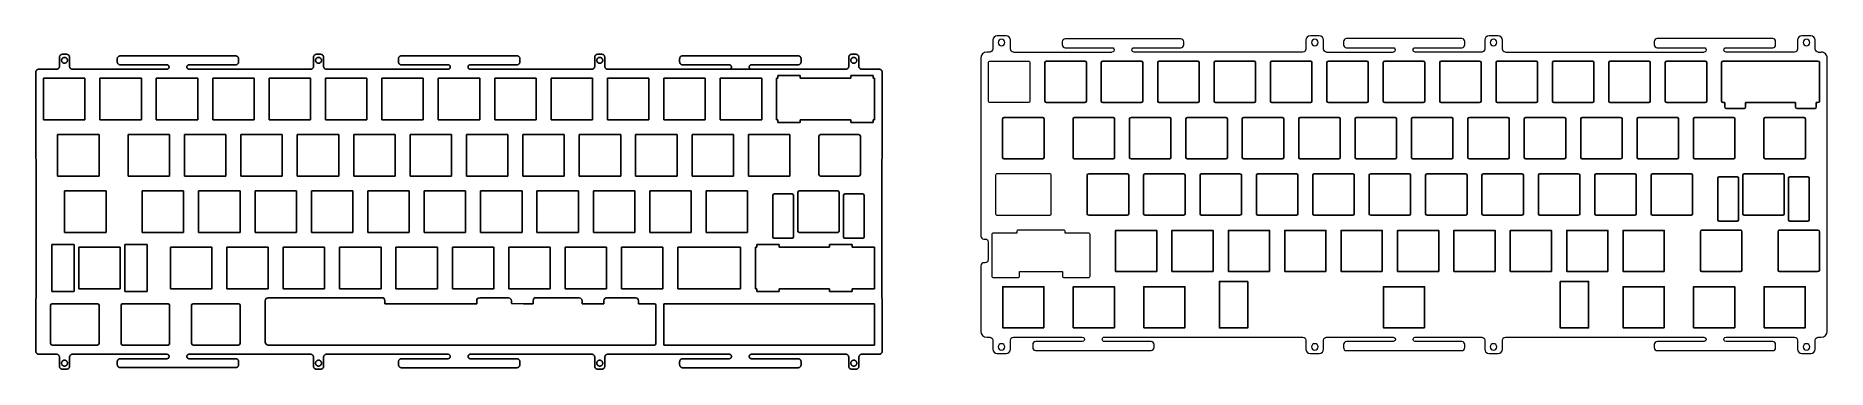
# Model space of a CAD drawing. Header units: millimetres. Extents: x 14118 to 14723, y -796 to -683.
import ezdxf

# ---------------------------------------------------------------- set-up
doc = ezdxf.new("R2010")
doc.units = ezdxf.units.MM
doc.linetypes.add('PHANTOM2', pattern=[31.75, 15.875, -3.175, 3.175, -3.175, 3.175, -3.175])
doc.layers.add('Reference', color=7, linetype='PHANTOM2', lineweight=25)

msp = doc.modelspace()

# ---------------------------------------------------------------- linework, layer by layer
at = {"lineweight": 0}
for p, q in [((14445.31, -683.35), (14442.31, -683.35)), ((14551.11, -683.35), (14548.11, -683.35)), ((14611.51, -683.35), (14608.51, -683.35)), ((14717.19, -683.35), (14714.19, -683.35)), ((14439.81, -688.87), (14438.8, -688.87)), ((14440.81, -684.85), (14440.81, -687.87)), ((14446.81, -687.87), (14446.81, -684.85)), ((14447.81, -688.87), (14481.07, -688.87)), ((14464.32, -685.37), (14464.32, -686.37)), ((14504.32, -684.37), (14465.32, -684.37)), ((14465.32, -687.37), (14481.07, -687.37)), ((14488.57, -687.37), (14504.32, -687.37)), ((14545.61, -688.87), (14488.57, -688.87)), ((14505.32, -686.37), (14505.32, -685.37)), ((14546.61, -684.85), (14546.61, -687.87)), ((14552.61, -687.87), (14552.61, -684.85)), ((14553.61, -688.87), (14576.07, -688.87)), ((14559.31, -685.32), (14559.31, -686.37)), ((14599.31, -684.32), (14560.31, -684.32)), ((14560.31, -687.37), (14576.06, -687.37)), ((14583.56, -687.37), (14599.31, -687.37)), ((14606.01, -688.87), (14583.56, -688.87)), ((14600.31, -686.37), (14600.31, -685.32)), ((14607.01, -684.85), (14607.01, -687.87)), ((14613.01, -687.87), (14613.01, -684.85)), ((14614.01, -688.87), (14681.1, -688.87)), ((14664.3, -685.32), (14664.3, -686.37)), ((14704.3, -684.32), (14665.3, -684.32)), ((14665.3, -687.37), (14681.05, -687.37)), ((14688.55, -687.37), (14704.3, -687.37)), ((14711.69, -688.87), (14688.55, -688.87)), ((14705.3, -686.37), (14705.3, -685.32)), ((14712.69, -684.85), (14712.69, -687.87)), ((14718.69, -687.87), (14718.69, -684.85)), ((14719.69, -688.87), (14720.7, -688.87)), ((14436.8, -690.87), (14436.8, -751.07)), ((14722.7, -783.22), (14722.7, -690.87)), ((14437.8, -752.07), (14438.3, -752.07)), ((14439.3, -753.07), (14439.3, -759.07)), ((14436.8, -761.07), (14436.8, -783.22)), ((14438.3, -760.07), (14437.8, -760.07)), ((14438.8, -785.22), (14439.81, -785.22)), ((14440.81, -786.22), (14440.81, -789.29)), ((14446.81, -789.29), (14446.81, -786.22)), ((14447.81, -785.22), (14471.08, -785.22)), ((14478.57, -785.22), (14545.61, -785.22)), ((14546.61, -786.22), (14546.61, -789.29)), ((14552.61, -789.29), (14552.61, -786.22)), ((14553.61, -785.22), (14576.06, -785.22)), ((14583.56, -785.22), (14606.01, -785.22)), ((14607.01, -786.22), (14607.01, -789.29)), ((14613.01, -789.29), (14613.01, -786.22)), ((14614.01, -785.22), (14681.05, -785.22)), ((14688.55, -785.22), (14711.69, -785.22)), ((14712.69, -786.22), (14712.69, -789.29)), ((14718.69, -789.29), (14718.69, -786.22)), ((14719.69, -785.22), (14720.7, -785.22)), ((14442.31, -790.79), (14445.31, -790.79)), ((14454.32, -787.72), (14454.32, -788.72)), ((14471.07, -786.72), (14455.32, -786.72)), ((14455.32, -789.72), (14494.32, -789.72)), ((14494.32, -786.72), (14478.57, -786.72)), ((14495.32, -788.72), (14495.32, -787.72)), ((14548.11, -790.79), (14551.11, -790.79)), ((14559.31, -787.72), (14559.31, -788.72)), ((14576.06, -786.72), (14560.31, -786.72)), ((14560.31, -789.77), (14599.31, -789.77)), ((14599.31, -786.72), (14583.56, -786.72)), ((14600.31, -788.77), (14600.31, -787.72)), ((14608.51, -790.79), (14611.51, -790.79)), ((14664.3, -787.72), (14664.3, -788.77)), ((14681.05, -786.72), (14665.3, -786.72)), ((14665.3, -789.77), (14704.3, -789.77)), ((14704.3, -786.72), (14688.55, -786.72)), ((14705.3, -788.77), (14705.3, -787.72)), ((14714.19, -790.79), (14717.19, -790.79))]:
    msp.add_line(p, q, dxfattribs=at)
for p, q in [((14117.57, -695.66), (14117.65, -754.26)), ((14129.96, -694.66), (14161.84, -694.66)), ((14146.09, -690.16), (14185.09, -690.16)), ((14169.34, -694.66), (14210.38, -694.66)), ((14215.78, -694.66), (14256.83, -694.66)), ((14241.08, -690.11), (14280.08, -690.11)), ((14264.33, -694.66), (14305.37, -694.66)), ((14310.77, -694.66), (14351.81, -694.66)), ((14336.06, -690.11), (14375.06, -690.11)), ((14350.15, -694.66), (14391.19, -694.66)), ((14403.47, -695.66), (14403.4, -754.26)), ((14458.45, -692.42), (14458.45, -705.42)), ((14458.95, -691.92), (14471.95, -691.92)), ((14472.45, -692.42), (14472.45, -705.42)), ((14477.5, -692.42), (14477.5, -705.42)), ((14478, -691.92), (14491, -691.92)), ((14491.5, -692.42), (14491.5, -705.42)), ((14496.55, -692.42), (14496.55, -705.42)), ((14497.05, -691.92), (14510.05, -691.92)), ((14510.55, -692.42), (14510.55, -705.42)), ((14515.6, -692.42), (14515.6, -705.42)), ((14516.1, -691.92), (14529.1, -691.92)), ((14529.6, -692.42), (14529.6, -705.42)), ((14534.65, -692.42), (14534.65, -705.42)), ((14535.15, -691.92), (14548.15, -691.92)), ((14548.65, -692.42), (14548.65, -705.42)), ((14553.7, -692.42), (14553.7, -705.42)), ((14554.2, -691.92), (14567.2, -691.92)), ((14567.7, -692.42), (14567.7, -705.42)), ((14572.75, -692.42), (14572.75, -705.42)), ((14573.25, -691.92), (14586.25, -691.92)), ((14586.75, -692.42), (14586.75, -705.42)), ((14591.8, -692.42), (14591.8, -705.42)), ((14592.3, -691.92), (14605.3, -691.92)), ((14605.8, -692.42), (14605.8, -705.42)), ((14610.85, -692.42), (14610.85, -705.42)), ((14611.35, -691.92), (14624.35, -691.92)), ((14624.85, -692.42), (14624.85, -705.42)), ((14629.9, -692.42), (14629.9, -705.42)), ((14630.4, -691.92), (14643.4, -691.92)), ((14643.9, -692.42), (14643.9, -705.42)), ((14648.95, -692.42), (14648.95, -705.42)), ((14649.45, -691.92), (14662.45, -691.92)), ((14662.95, -692.42), (14662.95, -705.42)), ((14668, -692.42), (14668, -705.42)), ((14668.5, -691.92), (14681.5, -691.92)), ((14682, -692.42), (14682, -705.42)), ((14458.95, -705.92), (14471.95, -705.92)), ((14478, -705.92), (14491, -705.92)), ((14497.05, -705.92), (14510.05, -705.92)), ((14516.1, -705.92), (14529.1, -705.92)), ((14535.15, -705.92), (14548.15, -705.92)), ((14554.2, -705.92), (14567.2, -705.92)), ((14573.25, -705.92), (14586.25, -705.92)), ((14592.3, -705.92), (14605.3, -705.92)), ((14611.35, -705.92), (14624.35, -705.92)), ((14630.4, -705.92), (14643.4, -705.92)), ((14649.45, -705.92), (14662.45, -705.92)), ((14668.5, -705.92), (14681.5, -705.92)), ((14444.17, -711.47), (14444.17, -724.47)), ((14444.67, -710.97), (14457.67, -710.97)), ((14458.17, -711.47), (14458.17, -724.47)), ((14467.98, -711.47), (14467.98, -724.47)), ((14468.48, -710.97), (14481.48, -710.97)), ((14481.98, -711.47), (14481.98, -724.47)), ((14487.03, -711.47), (14487.03, -724.47)), ((14487.53, -710.97), (14500.53, -710.97)), ((14501.03, -711.47), (14501.03, -724.47)), ((14506.08, -711.47), (14506.08, -724.47)), ((14506.58, -710.97), (14519.58, -710.97)), ((14520.08, -711.47), (14520.08, -724.47)), ((14525.13, -711.47), (14525.13, -724.47)), ((14525.63, -710.97), (14538.63, -710.97)), ((14539.13, -711.47), (14539.13, -724.47)), ((14544.18, -711.47), (14544.18, -724.47)), ((14544.68, -710.97), (14557.68, -710.97)), ((14558.18, -711.47), (14558.18, -724.47)), ((14563.23, -711.47), (14563.23, -724.47)), ((14563.73, -710.97), (14576.73, -710.97)), ((14577.23, -711.47), (14577.23, -724.47)), ((14582.28, -711.47), (14582.28, -724.47)), ((14582.78, -710.97), (14595.78, -710.97)), ((14596.28, -711.47), (14596.28, -724.47)), ((14601.33, -711.47), (14601.33, -724.47)), ((14601.83, -710.97), (14614.83, -710.97)), ((14615.33, -711.47), (14615.33, -724.47)), ((14620.38, -711.47), (14620.38, -724.47)), ((14620.88, -710.97), (14633.88, -710.97)), ((14634.38, -711.47), (14634.38, -724.47)), ((14639.43, -711.47), (14639.43, -724.47)), ((14639.93, -710.97), (14652.93, -710.97)), ((14653.43, -711.47), (14653.43, -724.47)), ((14658.48, -711.47), (14658.48, -724.47)), ((14658.98, -710.97), (14671.98, -710.97)), ((14672.48, -711.47), (14672.48, -724.47)), ((14677.53, -711.47), (14677.53, -724.47)), ((14678.03, -710.97), (14691.03, -710.97)), ((14691.53, -711.47), (14691.53, -724.47)), ((14701.34, -711.47), (14701.34, -724.47)), ((14701.84, -710.97), (14714.84, -710.97)), ((14715.34, -711.47), (14715.34, -724.47)), ((14382.11, -717.26), (14382.11, -730.26)), ((14382.61, -716.76), (14395.61, -716.76)), ((14396.11, -717.26), (14396.11, -730.26)), ((14444.67, -724.97), (14457.67, -724.97)), ((14468.48, -724.97), (14481.48, -724.97)), ((14487.53, -724.97), (14500.53, -724.97)), ((14506.58, -724.97), (14519.58, -724.97)), ((14525.63, -724.97), (14538.63, -724.97)), ((14544.68, -724.97), (14557.68, -724.97)), ((14563.73, -724.97), (14576.73, -724.97)), ((14582.78, -724.97), (14595.78, -724.97)), ((14601.83, -724.97), (14614.83, -724.97)), ((14620.88, -724.97), (14633.88, -724.97)), ((14639.93, -724.97), (14652.93, -724.97)), ((14658.98, -724.97), (14671.98, -724.97)), ((14678.03, -724.97), (14691.03, -724.97)), ((14701.84, -724.97), (14714.84, -724.97)), ((14382.61, -730.76), (14395.61, -730.76)), ((14472.74, -730.52), (14472.74, -743.52)), ((14473.24, -730.02), (14486.24, -730.02)), ((14486.74, -730.52), (14486.74, -743.52)), ((14491.79, -730.52), (14491.79, -743.52)), ((14492.29, -730.02), (14505.29, -730.02)), ((14505.79, -730.52), (14505.79, -743.52)), ((14510.84, -730.52), (14510.84, -743.52)), ((14511.34, -730.02), (14524.34, -730.02)), ((14524.84, -730.52), (14524.84, -743.52)), ((14529.89, -730.52), (14529.89, -743.52)), ((14530.39, -730.02), (14543.39, -730.02)), ((14543.89, -730.52), (14543.89, -743.52)), ((14548.94, -730.52), (14548.94, -743.52)), ((14549.44, -730.02), (14562.44, -730.02)), ((14562.94, -730.52), (14562.94, -743.52)), ((14567.99, -730.52), (14567.99, -743.52)), ((14568.49, -730.02), (14581.49, -730.02)), ((14581.99, -730.52), (14581.99, -743.52)), ((14587.04, -730.52), (14587.04, -743.52)), ((14587.54, -730.02), (14600.54, -730.02)), ((14601.04, -730.52), (14601.04, -743.52)), ((14606.09, -730.52), (14606.09, -743.52)), ((14606.59, -730.02), (14619.59, -730.02)), ((14620.09, -730.52), (14620.09, -743.52)), ((14625.14, -730.52), (14625.14, -743.52)), ((14625.64, -730.02), (14638.64, -730.02)), ((14639.14, -730.52), (14639.14, -743.52)), ((14644.19, -730.52), (14644.19, -743.52)), ((14644.69, -730.02), (14657.69, -730.02)), ((14658.19, -730.52), (14658.19, -743.52)), ((14663.24, -730.52), (14663.24, -743.52)), ((14663.74, -730.02), (14676.74, -730.02)), ((14677.24, -730.52), (14677.24, -743.52)), ((14685.76, -731.52), (14685.76, -745.52)), ((14686.26, -731.02), (14692.26, -731.02)), ((14692.76, -731.52), (14692.76, -745.52)), ((14694.2, -730.52), (14694.2, -743.52)), ((14694.7, -730.02), (14707.7, -730.02)), ((14708.2, -730.52), (14708.2, -743.52)), ((14709.64, -731.52), (14709.64, -745.52)), ((14710.14, -731.02), (14716.14, -731.02)), ((14716.64, -731.52), (14716.64, -745.52)), ((14366.53, -737.31), (14366.53, -751.31)), ((14367.03, -736.81), (14373.03, -736.81)), ((14373.53, -737.31), (14373.53, -751.31)), ((14374.96, -736.31), (14374.96, -749.31)), ((14375.46, -735.81), (14388.46, -735.81)), ((14388.96, -736.31), (14388.96, -749.31)), ((14390.4, -737.31), (14390.4, -751.31)), ((14390.9, -736.81), (14396.9, -736.81)), ((14397.4, -737.31), (14397.4, -751.31)), ((14473.24, -744.02), (14486.24, -744.02)), ((14492.29, -744.02), (14505.29, -744.02)), ((14511.34, -744.02), (14524.34, -744.02)), ((14530.39, -744.02), (14543.39, -744.02)), ((14549.44, -744.02), (14562.44, -744.02)), ((14568.49, -744.02), (14581.49, -744.02)), ((14587.54, -744.02), (14600.54, -744.02)), ((14606.59, -744.02), (14619.59, -744.02)), ((14625.64, -744.02), (14638.64, -744.02)), ((14644.69, -744.02), (14657.69, -744.02)), ((14663.74, -744.02), (14676.74, -744.02)), ((14694.7, -744.02), (14707.7, -744.02)), ((14375.46, -749.81), (14388.46, -749.81)), ((14679.91, -749.57), (14679.91, -762.57)), ((14680.41, -749.07), (14693.41, -749.07)), ((14686.26, -746.02), (14692.26, -746.02)), ((14693.91, -749.57), (14693.91, -762.57)), ((14706.1, -749.57), (14706.1, -762.57)), ((14706.6, -749.07), (14719.6, -749.07)), ((14710.14, -746.02), (14716.14, -746.02)), ((14720.1, -749.57), (14720.1, -762.57)), ((14117.65, -754.26), (14117.57, -790.01)), ((14367.03, -751.81), (14373.03, -751.81)), ((14385.73, -754.86), (14385.73, -753.89)), ((14390.9, -751.81), (14396.9, -751.81)), ((14403.4, -754.26), (14403.47, -790.01)), ((14680.41, -763.07), (14693.41, -763.07)), ((14706.6, -763.07), (14719.6, -763.07)), ((14122.55, -774.41), (14122.55, -787.41)), ((14123.05, -773.91), (14138.43, -773.91)), ((14138.93, -774.41), (14138.93, -787.41)), ((14146.36, -774.41), (14146.36, -787.41)), ((14146.86, -773.91), (14162.24, -773.91)), ((14162.74, -774.41), (14162.74, -787.41)), ((14170.18, -774.41), (14170.18, -787.41)), ((14170.68, -773.91), (14186.06, -773.91)), ((14186.56, -774.41), (14186.56, -787.41)), ((14385.73, -768.86), (14385.73, -769.83)), ((14138.43, -787.91), (14123.05, -787.91)), ((14129.96, -791.01), (14161.84, -791.01)), ((14162.24, -787.91), (14146.86, -787.91)), ((14169.34, -791.01), (14210.38, -791.01)), ((14186.06, -787.91), (14170.68, -787.91)), ((14215.78, -791.01), (14256.83, -791.01)), ((14264.33, -791.01), (14305.37, -791.01)), ((14310.77, -791.01), (14351.81, -791.01)), ((14359.31, -791.01), (14391.19, -791.01)), ((14146.09, -795.51), (14185.09, -795.51)), ((14241.08, -795.56), (14280.08, -795.56)), ((14336.06, -795.56), (14375.06, -795.56))]:
    msp.add_line(p, q)
at = {"color": 0}
for p, q in [((14687.05, -705.42), (14687.05, -692.42)), ((14687.55, -691.92), (14719.6, -691.92)), ((14720.1, -692.42), (14720.1, -705.42)), ((14139.22, -697.71), (14153.22, -697.71)), ((14139.22, -711.71), (14139.22, -697.71)), ((14153.22, -697.71), (14153.22, -711.71)), ((14158.27, -697.71), (14172.27, -697.71)), ((14158.27, -711.71), (14158.27, -697.71)), ((14172.27, -697.71), (14172.27, -711.71)), ((14177.32, -697.71), (14191.32, -697.71)), ((14177.32, -711.71), (14177.32, -697.71)), ((14191.32, -697.71), (14191.32, -711.71)), ((14196.37, -697.71), (14210.37, -697.71)), ((14196.37, -711.71), (14196.37, -697.71)), ((14210.37, -697.71), (14210.37, -711.71)), ((14215.42, -697.71), (14229.42, -697.71)), ((14215.42, -711.71), (14215.42, -697.71)), ((14229.42, -697.71), (14229.42, -711.71)), ((14234.47, -697.71), (14248.47, -697.71)), ((14234.47, -711.71), (14234.47, -697.71)), ((14248.47, -697.71), (14248.47, -711.71)), ((14253.52, -697.71), (14267.52, -697.71)), ((14253.52, -711.71), (14253.52, -697.71)), ((14267.52, -697.71), (14267.52, -711.71)), ((14272.57, -697.71), (14286.57, -697.71)), ((14272.57, -711.71), (14272.57, -697.71)), ((14286.57, -697.71), (14286.57, -711.71)), ((14291.62, -697.71), (14305.62, -697.71)), ((14291.62, -711.71), (14291.62, -697.71)), ((14305.62, -697.71), (14305.62, -711.71)), ((14310.67, -697.71), (14324.67, -697.71)), ((14310.67, -711.71), (14310.67, -697.71)), ((14324.67, -697.71), (14324.67, -711.71)), ((14329.72, -697.71), (14343.72, -697.71)), ((14329.72, -711.71), (14329.72, -697.71)), ((14343.72, -697.71), (14343.72, -711.71)), ((14348.77, -697.71), (14362.77, -697.71)), ((14348.77, -711.71), (14348.77, -697.71)), ((14362.77, -697.71), (14362.77, -711.71)), ((14367.82, -697.71), (14368.24, -697.71)), ((14367.82, -711.71), (14367.82, -697.71)), ((14368.24, -696.74), (14368.24, -697.71)), ((14368.24, -696.74), (14375.82, -696.74)), ((14375.82, -697.71), (14375.82, -696.74)), ((14375.82, -697.71), (14392.87, -697.71)), ((14392.87, -697.71), (14392.87, -696.74)), ((14400.45, -696.74), (14392.87, -696.74)), ((14400.45, -696.74), (14400.45, -697.71)), ((14400.45, -697.71), (14400.87, -697.71)), ((14400.87, -697.71), (14400.87, -711.71)), ((14688.14, -705.92), (14687.55, -705.92)), ((14688.14, -707.42), (14688.14, -705.92)), ((14694.64, -707.92), (14688.64, -707.92)), ((14695.14, -705.92), (14695.14, -707.42)), ((14712.02, -705.92), (14695.14, -705.92)), ((14712.02, -707.42), (14712.02, -705.92)), ((14718.52, -707.92), (14712.52, -707.92)), ((14719.02, -705.92), (14719.02, -707.42)), ((14719.6, -705.92), (14719.02, -705.92)), ((14153.22, -711.71), (14139.22, -711.71)), ((14172.27, -711.71), (14158.27, -711.71)), ((14191.32, -711.71), (14177.32, -711.71)), ((14210.37, -711.71), (14196.37, -711.71)), ((14229.42, -711.71), (14215.42, -711.71)), ((14248.47, -711.71), (14234.47, -711.71)), ((14267.52, -711.71), (14253.52, -711.71)), ((14286.57, -711.71), (14272.57, -711.71)), ((14305.62, -711.71), (14291.62, -711.71)), ((14324.67, -711.71), (14310.67, -711.71)), ((14343.72, -711.71), (14329.72, -711.71)), ((14362.77, -711.71), (14348.77, -711.71)), ((14368.24, -711.71), (14367.82, -711.71)), ((14368.24, -711.71), (14368.24, -712.68)), ((14368.24, -712.68), (14375.82, -712.68)), ((14392.87, -711.71), (14375.82, -711.71)), ((14375.82, -712.68), (14375.82, -711.71)), ((14392.87, -712.68), (14392.87, -711.71)), ((14400.45, -712.68), (14392.87, -712.68)), ((14400.87, -711.71), (14400.45, -711.71)), ((14400.45, -711.71), (14400.45, -712.68)), ((14124.93, -716.76), (14138.93, -716.76)), ((14124.93, -730.76), (14124.93, -716.76)), ((14138.93, -716.76), (14138.93, -730.76)), ((14148.74, -716.76), (14162.74, -716.76)), ((14148.74, -730.76), (14148.74, -716.76)), ((14162.74, -716.76), (14162.74, -730.76)), ((14167.79, -716.76), (14181.79, -716.76)), ((14167.79, -730.76), (14167.79, -716.76)), ((14181.79, -716.76), (14181.79, -730.76)), ((14186.84, -716.76), (14200.84, -716.76)), ((14186.84, -730.76), (14186.84, -716.76)), ((14200.84, -716.76), (14200.84, -730.76)), ((14205.89, -716.76), (14219.89, -716.76)), ((14205.89, -730.76), (14205.89, -716.76)), ((14219.89, -716.76), (14219.89, -730.76)), ((14224.95, -716.76), (14238.94, -716.76)), ((14224.95, -730.76), (14224.95, -716.76)), ((14238.94, -716.76), (14238.94, -730.76)), ((14244, -716.76), (14257.99, -716.76)), ((14244, -730.76), (14244, -716.76)), ((14257.99, -716.76), (14257.99, -730.76)), ((14263.05, -716.76), (14277.04, -716.76)), ((14263.05, -730.76), (14263.05, -716.76)), ((14277.04, -716.76), (14277.04, -730.76)), ((14282.1, -716.76), (14296.09, -716.76)), ((14282.1, -730.76), (14282.1, -716.76)), ((14296.09, -716.76), (14296.09, -730.76)), ((14301.15, -716.76), (14315.14, -716.76)), ((14301.15, -730.76), (14301.15, -716.76)), ((14315.14, -716.76), (14315.14, -730.76)), ((14320.2, -716.76), (14334.19, -716.76)), ((14320.2, -730.76), (14320.2, -716.76)), ((14334.19, -716.76), (14334.19, -730.76)), ((14339.25, -716.76), (14353.24, -716.76)), ((14339.25, -730.76), (14339.25, -716.76)), ((14353.24, -716.76), (14353.24, -730.76)), ((14358.3, -716.76), (14372.29, -716.76)), ((14358.3, -730.76), (14358.3, -716.76)), ((14372.29, -716.76), (14372.29, -730.76)), ((14138.93, -730.76), (14124.93, -730.76)), ((14162.74, -730.76), (14148.74, -730.76)), ((14181.79, -730.76), (14167.79, -730.76)), ((14200.84, -730.76), (14186.84, -730.76)), ((14219.89, -730.76), (14205.89, -730.76)), ((14238.94, -730.76), (14224.95, -730.76)), ((14257.99, -730.76), (14244, -730.76)), ((14277.04, -730.76), (14263.05, -730.76)), ((14296.09, -730.76), (14282.1, -730.76)), ((14315.14, -730.76), (14301.15, -730.76)), ((14334.19, -730.76), (14320.2, -730.76)), ((14353.24, -730.76), (14339.25, -730.76)), ((14372.29, -730.76), (14358.3, -730.76)), ((14127.31, -735.81), (14141.31, -735.81)), ((14127.31, -749.81), (14127.31, -735.81)), ((14141.31, -735.81), (14141.31, -749.81)), ((14153.51, -735.81), (14167.51, -735.81)), ((14153.51, -749.81), (14153.51, -735.81)), ((14167.51, -735.81), (14167.51, -749.81)), ((14172.56, -735.81), (14186.56, -735.81)), ((14172.56, -749.81), (14172.56, -735.81)), ((14186.56, -735.81), (14186.56, -749.81)), ((14191.61, -735.81), (14205.61, -735.81)), ((14191.61, -749.81), (14191.61, -735.81)), ((14205.61, -735.81), (14205.61, -749.81)), ((14210.66, -735.81), (14224.66, -735.81)), ((14210.66, -749.81), (14210.66, -735.81)), ((14224.66, -735.81), (14224.66, -749.81)), ((14229.71, -735.81), (14243.71, -735.81)), ((14229.71, -749.81), (14229.71, -735.81)), ((14243.71, -735.81), (14243.71, -749.81)), ((14248.76, -735.81), (14262.76, -735.81)), ((14248.76, -749.81), (14248.76, -735.81)), ((14262.76, -735.81), (14262.76, -749.81)), ((14267.81, -735.81), (14281.81, -735.81)), ((14267.81, -749.81), (14267.81, -735.81)), ((14281.81, -735.81), (14281.81, -749.81)), ((14286.86, -735.81), (14300.86, -735.81)), ((14286.86, -749.81), (14286.86, -735.81)), ((14300.86, -735.81), (14300.86, -749.81)), ((14305.91, -735.81), (14319.91, -735.81)), ((14305.91, -749.81), (14305.91, -735.81)), ((14319.91, -735.81), (14319.91, -749.81)), ((14324.96, -735.81), (14338.96, -735.81)), ((14324.96, -749.81), (14324.96, -735.81)), ((14338.96, -735.81), (14338.96, -749.81)), ((14344.01, -735.81), (14358.01, -735.81)), ((14344.01, -749.81), (14344.01, -735.81)), ((14358.01, -735.81), (14358.01, -749.81)), ((14141.31, -749.81), (14127.31, -749.81)), ((14167.51, -749.81), (14153.51, -749.81)), ((14186.56, -749.81), (14172.56, -749.81)), ((14205.61, -749.81), (14191.61, -749.81)), ((14224.66, -749.81), (14210.66, -749.81)), ((14243.71, -749.81), (14229.71, -749.81)), ((14262.76, -749.81), (14248.76, -749.81)), ((14281.81, -749.81), (14267.81, -749.81)), ((14300.86, -749.81), (14286.86, -749.81)), ((14319.91, -749.81), (14305.91, -749.81)), ((14338.96, -749.81), (14324.96, -749.81)), ((14358.01, -749.81), (14344.01, -749.81)), ((14122.98, -753.89), (14122.98, -769.83)), ((14122.98, -753.89), (14130.55, -753.89)), ((14130.55, -769.83), (14130.55, -753.89)), ((14132.08, -754.86), (14132.08, -768.86)), ((14146.08, -754.86), (14132.08, -754.86)), ((14146.08, -768.86), (14146.08, -754.86)), ((14147.6, -769.83), (14147.6, -753.89)), ((14155.18, -753.89), (14147.6, -753.89)), ((14155.18, -753.89), (14155.18, -769.83)), ((14163.03, -754.86), (14177.03, -754.86)), ((14163.03, -768.86), (14163.03, -754.86)), ((14177.03, -754.86), (14177.03, -768.86)), ((14182.08, -754.86), (14196.08, -754.86)), ((14182.08, -768.86), (14182.08, -754.86)), ((14196.08, -754.86), (14196.08, -768.86)), ((14201.13, -754.86), (14215.13, -754.86)), ((14201.13, -768.86), (14201.13, -754.86)), ((14215.13, -754.86), (14215.13, -768.86)), ((14220.18, -754.86), (14234.18, -754.86)), ((14220.18, -768.86), (14220.18, -754.86)), ((14234.18, -754.86), (14234.18, -768.86)), ((14239.23, -754.86), (14253.23, -754.86)), ((14239.23, -768.86), (14239.23, -754.86)), ((14253.23, -754.86), (14253.23, -768.86)), ((14258.28, -754.86), (14272.28, -754.86)), ((14258.28, -768.86), (14258.28, -754.86)), ((14272.28, -754.86), (14272.28, -768.86)), ((14277.33, -754.86), (14291.33, -754.86)), ((14277.33, -768.86), (14277.33, -754.86)), ((14291.33, -754.86), (14291.33, -768.86)), ((14296.38, -754.86), (14310.38, -754.86)), ((14296.38, -768.86), (14296.38, -754.86)), ((14310.38, -754.86), (14310.38, -768.86)), ((14315.43, -754.86), (14329.43, -754.86)), ((14315.43, -768.86), (14315.43, -754.86)), ((14329.43, -754.86), (14329.43, -768.86)), ((14334.48, -754.86), (14355.63, -754.86)), ((14334.48, -768.86), (14334.48, -754.86)), ((14355.63, -754.86), (14355.63, -768.86)), ((14360.67, -754.86), (14361.1, -754.86)), ((14360.67, -768.86), (14360.67, -754.86)), ((14361.1, -753.89), (14361.1, -754.86)), ((14361.1, -753.89), (14368.67, -753.89)), ((14368.67, -754.86), (14368.67, -753.89)), ((14368.67, -754.86), (14385.73, -754.86)), ((14393.3, -753.89), (14385.73, -753.89)), ((14393.3, -753.89), (14393.3, -754.86)), ((14393.3, -754.86), (14400.87, -754.86)), ((14400.87, -754.86), (14400.87, -768.86)), ((14122.98, -769.83), (14130.55, -769.83)), ((14132.08, -768.86), (14146.08, -768.86)), ((14155.18, -769.83), (14147.6, -769.83)), ((14177.03, -768.86), (14163.03, -768.86)), ((14196.08, -768.86), (14182.08, -768.86)), ((14215.13, -768.86), (14201.13, -768.86)), ((14234.18, -768.86), (14220.18, -768.86)), ((14253.23, -768.86), (14239.23, -768.86)), ((14272.28, -768.86), (14258.28, -768.86)), ((14291.33, -768.86), (14277.33, -768.86)), ((14310.38, -768.86), (14296.38, -768.86)), ((14329.43, -768.86), (14315.43, -768.86)), ((14329.72, -773.91), (14400.87, -773.91)), ((14329.72, -787.91), (14329.72, -773.91)), ((14355.63, -768.86), (14334.48, -768.86)), ((14361.1, -768.86), (14360.67, -768.86)), ((14361.1, -768.86), (14361.1, -769.83)), ((14361.1, -769.83), (14368.67, -769.83)), ((14385.73, -768.86), (14368.67, -768.86)), ((14368.67, -769.83), (14368.67, -768.86)), ((14393.3, -769.83), (14385.73, -769.83)), ((14400.87, -768.86), (14393.3, -768.86)), ((14393.3, -768.86), (14393.3, -769.83)), ((14400.87, -773.91), (14400.87, -787.91)), ((14400.87, -787.91), (14329.72, -787.91))]:
    msp.add_line(p, q, dxfattribs=at)
at = {"color": 7, "linetype": 'Continuous', "lineweight": 25}
for p, q in [((14195.08, -786.91), (14195.08, -772.91)), ((14196.08, -771.91), (14234.48, -771.91)), ((14235.48, -773.91), (14235.48, -772.91)), ((14237.85, -773.91), (14235.48, -773.91)), ((14237.85, -773.91), (14242.62, -773.91)), ((14242.62, -773.91), (14266.51, -773.91)), ((14266.51, -773.91), (14266.51, -772.91)), ((14267.51, -771.91), (14277.28, -771.91)), ((14278.28, -773.9), (14278.28, -772.91)), ((14285.56, -772.91), (14285.56, -773.91)), ((14286.56, -771.91), (14301.15, -771.91)), ((14302.15, -773.91), (14302.15, -772.91)), ((14309.44, -773.91), (14302.15, -773.91)), ((14309.44, -772.91), (14309.44, -773.91)), ((14310.44, -771.91), (14320.17, -771.91)), ((14321.17, -773.91), (14321.17, -772.91)), ((14321.17, -773.91), (14326.55, -773.91)), ((14327.05, -774.41), (14327.05, -787.41)), ((14196.08, -787.91), (14237.85, -787.91)), ((14237.85, -787.91), (14250.85, -787.91)), ((14267.51, -787.91), (14301.15, -787.91)), ((14301.15, -787.91), (14316.42, -787.91)), ((14316.42, -787.91), (14320.17, -787.91)), ((14320.17, -787.91), (14326.05, -787.91)), ((14326.05, -787.91), (14326.55, -787.91))]:
    msp.add_line(p, q, dxfattribs=at)
at = {"color": 7, "lineweight": 0}
for points in [[(14452.9, -705.92), (14439.9, -705.92, -0.414214), (14439.4, -705.42), (14439.4, -692.42, -0.414214), (14439.9, -691.92), (14452.9, -691.92, -0.414214), (14453.4, -692.42), (14453.4, -705.42, -0.414214)], [(14460.55, -743.52), (14460.55, -730.52, 0.414214), (14460.05, -730.02), (14442.28, -730.02, 0.414214), (14441.78, -730.52), (14441.78, -743.52, 0.414214), (14442.28, -744.02), (14460.05, -744.02, 0.414214)], [(14441.03, -750.07, 0.414214), (14440.53, -750.57), (14440.53, -764.57, 0.414214), (14441.03, -765.07), (14449.37, -765.07, 0.414214), (14449.87, -764.57), (14449.87, -763.07), (14464.37, -763.07), (14464.37, -764.57, 0.414214), (14464.87, -765.07), (14473.21, -765.07, 0.414214), (14473.71, -764.57), (14473.71, -750.57, 0.414214), (14473.21, -750.07), (14465.31, -750.07), (14465.31, -749.57, 0.414214), (14464.81, -749.07), (14449.43, -749.07, 0.414214), (14448.93, -749.57), (14448.93, -750.07)]]:
    msp.add_lwpolyline(points, format="xyb", close=True, dxfattribs=at)
for points in [[(14496.22, -763.02), (14496.22, -749.12), (14482.32, -749.12), (14482.32, -763.02)], [(14515.27, -763.02), (14515.27, -749.12), (14501.37, -749.12), (14501.37, -763.02)], [(14534.32, -763.02), (14534.32, -749.12), (14520.42, -749.12), (14520.42, -763.02)], [(14553.37, -763.02), (14553.37, -749.12), (14539.47, -749.12), (14539.47, -763.02)], [(14572.42, -763.02), (14572.42, -749.12), (14558.52, -749.12), (14558.52, -763.02)], [(14591.47, -763.02), (14591.47, -749.12), (14577.57, -749.12), (14577.57, -763.02)], [(14610.52, -763.02), (14610.52, -749.12), (14596.62, -749.12), (14596.62, -763.02)], [(14629.57, -763.02), (14629.57, -749.12), (14615.67, -749.12), (14615.67, -763.02)], [(14648.62, -763.02), (14648.62, -749.12), (14634.72, -749.12), (14634.72, -763.02)], [(14667.67, -763.02), (14667.67, -749.12), (14653.77, -749.12), (14653.77, -763.02)], [(14458.12, -782.07), (14458.12, -768.17), (14444.22, -768.17), (14444.22, -782.07)], [(14481.93, -782.07), (14481.93, -768.17), (14468.03, -768.17), (14468.03, -782.07)], [(14491.84, -782.07), (14491.84, -768.17), (14505.74, -768.17), (14505.74, -782.07)], [(14526.99, -766.37), (14526.99, -782.12), (14517.39, -782.12), (14517.39, -766.37)], [(14586.7, -782.07), (14586.7, -768.17), (14572.8, -768.17), (14572.8, -782.07)], [(14632.52, -766.37), (14632.52, -782.12), (14642.12, -782.12), (14642.12, -766.37)], [(14667.67, -782.07), (14667.67, -768.17), (14653.77, -768.17), (14653.77, -782.07)], [(14677.58, -782.07), (14677.58, -768.17), (14691.48, -768.17), (14691.48, -782.07)], [(14701.39, -782.07), (14701.39, -768.17), (14715.29, -768.17), (14715.29, -782.07)]]:
    msp.add_lwpolyline(points, close=True)
at = {"color": 7, "linetype": 'Continuous', "lineweight": 25, "flags": 128}
for points in [[(14278.28, -773.9), (14282.36, -773.91), (14285.56, -773.91)], [(14250.85, -787.91), (14260.18, -787.91), (14267.51, -787.91)]]:
    msp.add_lwpolyline(points, dxfattribs=at)
at = {"lineweight": 0, "extrusion": (0, 0, -1)}
for centre in [(-14443.81, -685.6), (-14549.61, -685.6), (-14610.01, -685.6), (-14715.69, -685.6), (-14443.81, -788.54), (-14549.61, -788.54), (-14610.01, -788.54), (-14715.69, -788.54)]:
    msp.add_circle(centre, 1.1, dxfattribs=at)
at = {"lineweight": 0}
for centre, radius, start, end in [((14442.31, -684.85), 1.5, 90, 180), ((14445.31, -684.85), 1.5, 0, 90), ((14548.11, -684.85), 1.5, 90, 180), ((14551.11, -684.85), 1.5, 0, 90), ((14608.51, -684.85), 1.5, 90, 180), ((14611.51, -684.85), 1.5, 0, 90), ((14714.19, -684.85), 1.5, 90, 180), ((14717.19, -684.85), 1.5, 0, 90), ((14438.8, -690.87), 2, 90, 180), ((14465.32, -685.37), 1, 90, 180), ((14465.32, -686.37), 1, 180, 270), ((14504.32, -685.37), 1, 0, 90), ((14504.32, -686.37), 1, 270, 0), ((14560.31, -685.32), 1, 90, 180), ((14560.31, -686.37), 1, 180, 270), ((14599.31, -685.32), 1, 0, 90), ((14599.31, -686.37), 1, 270, 0), ((14665.3, -685.32), 1, 90, 180), ((14665.3, -686.37), 1, 180, 270), ((14704.3, -685.32), 1, 0, 90), ((14704.3, -686.37), 1, 270, 0), ((14720.7, -690.87), 2, 359.99996, 90), ((14437.8, -751.07), 1, 180, 270), ((14437.8, -761.07), 1, 90, 180), ((14438.8, -783.22), 2, 180, 270), ((14720.7, -783.22), 2, 270, 359.99996), ((14442.31, -789.29), 1.5, 180, 270), ((14445.31, -789.29), 1.5, 270, 0), ((14455.32, -787.72), 1, 90, 180), ((14455.32, -788.72), 1, 180, 270), ((14494.32, -787.72), 1, 0, 90), ((14494.32, -788.72), 1, 270, 0), ((14548.11, -789.29), 1.5, 180, 270), ((14551.11, -789.29), 1.5, 270, 0), ((14560.31, -787.72), 1, 90, 180), ((14560.31, -788.77), 1, 177.21254, 269.9058), ((14599.31, -787.72), 1, 0, 90), ((14599.31, -788.77), 1, 270, 0), ((14608.51, -789.29), 1.5, 180, 270), ((14611.51, -789.29), 1.5, 270, 0), ((14665.3, -787.72), 1, 90, 180), ((14665.3, -788.77), 1, 180, 270), ((14704.3, -787.72), 1, 0, 90), ((14704.3, -788.77), 1, 270, 0), ((14714.19, -789.29), 1.5, 180, 270), ((14717.19, -789.29), 1.5, 270, 0)]:
    msp.add_arc(centre, radius, start, end, dxfattribs=at)
at = {"lineweight": 0, "extrusion": (0, 0, -1)}
for centre, radius, start, end in [((-14439.81, -687.87), 1, 180, 270), ((-14447.81, -687.87), 1, 270, 0), ((-14481.08, -688.12), 0.75, 89.63783, 270.36217), ((-14488.57, -688.12), 0.75, 270.00052, 90), ((-14545.61, -687.87), 1, 180, 270), ((-14553.61, -687.87), 1, 270, 0), ((-14576.06, -688.12), 0.75, 89.76, 270.24), ((-14583.56, -688.12), 0.75, 270.00052, 90), ((-14606.01, -687.87), 1, 180, 270), ((-14614.01, -687.87), 1, 270, 0), ((-14681.1, -688.12), 0.752, 86.12562, 273.87438), ((-14688.55, -688.12), 0.75, 270.00052, 90), ((-14711.69, -687.87), 1, 180, 270), ((-14719.69, -687.87), 1, 270, 0), ((-14438.3, -753.07), 1, 90, 180), ((-14438.3, -759.07), 1, 180, 270), ((-14439.81, -786.22), 1, 90, 180), ((-14447.81, -786.22), 1, 0, 90), ((-14471.08, -785.97), 0.75, 89.63783, 270.36217), ((-14478.57, -785.97), 0.75, 270, 89.99948), ((-14545.61, -786.22), 1, 90, 180), ((-14553.61, -786.22), 1, 0, 90), ((-14576.11, -785.97), 0.751, 86.42159, 273.57841), ((-14583.56, -785.97), 0.75, 270, 90.00036), ((-14606.01, -786.22), 1, 90, 180), ((-14614.01, -786.22), 1, 0, 90), ((-14681.05, -785.97), 0.75, 90, 270.00052), ((-14688.55, -785.97), 0.75, 270, 90.00036), ((-14711.69, -786.22), 1, 90, 180), ((-14719.69, -786.22), 1, 0, 90)]:
    msp.add_arc(centre, radius, start, end, dxfattribs=at)
for centre, start, end in [((14458.95, -692.42), 90, 180), ((14471.95, -692.42), 0, 90), ((14478, -692.42), 90, 180), ((14491, -692.42), 0, 90), ((14497.05, -692.42), 90, 180), ((14510.05, -692.42), 0, 90), ((14516.1, -692.42), 90, 180), ((14529.1, -692.42), 0, 90), ((14535.15, -692.42), 90, 180), ((14548.15, -692.42), 0, 90), ((14554.2, -692.42), 90, 180), ((14567.2, -692.42), 0, 90), ((14573.25, -692.42), 90, 180), ((14586.25, -692.42), 0, 90), ((14592.3, -692.42), 90, 180), ((14605.3, -692.42), 0, 90), ((14611.35, -692.42), 90, 180), ((14624.35, -692.42), 0, 90), ((14630.4, -692.42), 90, 180), ((14643.4, -692.42), 0, 90), ((14649.45, -692.42), 90, 180), ((14662.45, -692.42), 0, 90), ((14668.5, -692.42), 90, 180), ((14681.5, -692.42), 0, 90), ((14458.95, -705.42), 180, 270), ((14471.95, -705.42), 270, 0), ((14478, -705.42), 180, 270), ((14491, -705.42), 270, 0), ((14497.05, -705.42), 180, 270), ((14510.05, -705.42), 270, 0), ((14516.1, -705.42), 180, 270), ((14529.1, -705.42), 270, 0), ((14535.15, -705.42), 180, 270), ((14548.15, -705.42), 270, 0), ((14554.2, -705.42), 180, 270), ((14567.2, -705.42), 270, 0), ((14573.25, -705.42), 180, 270), ((14586.25, -705.42), 270, 0), ((14592.3, -705.42), 180, 270), ((14605.3, -705.42), 270, 0), ((14611.35, -705.42), 180, 270), ((14624.35, -705.42), 270, 0), ((14630.4, -705.42), 180, 270), ((14643.4, -705.42), 270, 0), ((14649.45, -705.42), 180, 270), ((14662.45, -705.42), 270, 0), ((14668.5, -705.42), 180, 270), ((14681.5, -705.42), 270, 0), ((14444.67, -711.47), 90, 180), ((14457.67, -711.47), 0, 90), ((14468.48, -711.47), 90, 180), ((14481.48, -711.47), 0, 90), ((14487.53, -711.47), 90, 180), ((14500.53, -711.47), 0, 90), ((14506.58, -711.47), 90, 180), ((14519.58, -711.47), 0, 90), ((14525.63, -711.47), 90, 180), ((14538.63, -711.47), 0, 90), ((14544.68, -711.47), 90, 180), ((14557.68, -711.47), 0, 90), ((14563.73, -711.47), 90, 180), ((14576.73, -711.47), 0, 90), ((14582.78, -711.47), 90, 180), ((14595.78, -711.47), 0, 90), ((14601.83, -711.47), 90, 180), ((14614.83, -711.47), 0, 90), ((14620.88, -711.47), 90, 180), ((14633.88, -711.47), 0, 90), ((14639.93, -711.47), 90, 180), ((14652.93, -711.47), 0, 90), ((14658.98, -711.47), 90, 180), ((14671.98, -711.47), 0, 90), ((14678.03, -711.47), 90, 180), ((14691.03, -711.47), 0, 90), ((14701.84, -711.47), 90, 180), ((14714.84, -711.47), 0, 90), ((14382.61, -717.26), 90, 180), ((14395.61, -717.26), 0, 90), ((14444.67, -724.47), 180, 270), ((14457.67, -724.47), 270, 0), ((14468.48, -724.47), 180, 270), ((14481.48, -724.47), 270, 0), ((14487.53, -724.47), 180, 270), ((14500.53, -724.47), 270, 0), ((14506.58, -724.47), 180, 270), ((14519.58, -724.47), 270, 0), ((14525.63, -724.47), 180, 270), ((14538.63, -724.47), 270, 0), ((14544.68, -724.47), 180, 270), ((14557.68, -724.47), 270, 0), ((14563.73, -724.47), 180, 270), ((14576.73, -724.47), 270, 0), ((14582.78, -724.47), 180, 270), ((14595.78, -724.47), 270, 0), ((14601.83, -724.47), 180, 270), ((14614.83, -724.47), 270, 0), ((14620.88, -724.47), 180, 270), ((14633.88, -724.47), 270, 0), ((14639.93, -724.47), 180, 270), ((14652.93, -724.47), 270, 0), ((14658.98, -724.47), 180, 270), ((14671.98, -724.47), 270, 0), ((14678.03, -724.47), 180, 270), ((14691.03, -724.47), 270, 0), ((14701.84, -724.47), 180, 270), ((14714.84, -724.47), 270, 0), ((14382.61, -730.26), 180, 270), ((14395.61, -730.26), 270, 0), ((14473.24, -730.52), 90, 180), ((14486.24, -730.52), 0, 90), ((14492.29, -730.52), 90, 180), ((14505.29, -730.52), 0, 90), ((14511.34, -730.52), 90, 180), ((14524.34, -730.52), 0, 90), ((14530.39, -730.52), 90, 180), ((14543.39, -730.52), 0, 90), ((14549.44, -730.52), 90, 180), ((14562.44, -730.52), 0, 90), ((14568.49, -730.52), 90, 180), ((14581.49, -730.52), 0, 90), ((14587.54, -730.52), 90, 180), ((14600.54, -730.52), 0, 90), ((14606.59, -730.52), 90, 180), ((14619.59, -730.52), 0, 90), ((14625.64, -730.52), 90, 180), ((14638.64, -730.52), 0, 90), ((14644.69, -730.52), 90, 180), ((14657.69, -730.52), 0, 90), ((14663.74, -730.52), 90, 180), ((14676.74, -730.52), 0, 90), ((14686.26, -731.52), 90, 180), ((14692.26, -731.52), 0, 90), ((14694.7, -730.52), 90, 180), ((14707.7, -730.52), 0, 90), ((14710.14, -731.52), 90, 180), ((14716.14, -731.52), 0, 90), ((14367.03, -737.31), 90, 180), ((14373.03, -737.31), 0, 90), ((14375.46, -736.31), 90, 180), ((14388.46, -736.31), 0, 90), ((14390.9, -737.31), 90, 180), ((14396.9, -737.31), 0, 90), ((14473.24, -743.52), 180, 270), ((14486.24, -743.52), 270, 0), ((14492.29, -743.52), 180, 270), ((14505.29, -743.52), 270, 0), ((14511.34, -743.52), 180, 270), ((14524.34, -743.52), 270, 0), ((14530.39, -743.52), 180, 270), ((14543.39, -743.52), 270, 0), ((14549.44, -743.52), 180, 270), ((14562.44, -743.52), 270, 0), ((14568.49, -743.52), 180, 270), ((14581.49, -743.52), 270, 0), ((14587.54, -743.52), 180, 270), ((14600.54, -743.52), 270, 0), ((14606.59, -743.52), 180, 270), ((14619.59, -743.52), 270, 0), ((14625.64, -743.52), 180, 270), ((14638.64, -743.52), 270, 0), ((14644.69, -743.52), 180, 270), ((14657.69, -743.52), 270, 0), ((14663.74, -743.52), 180, 270), ((14676.74, -743.52), 270, 0), ((14694.7, -743.52), 180, 270), ((14707.7, -743.52), 270, 0), ((14375.46, -749.31), 180, 270), ((14388.46, -749.31), 270, 0), ((14680.41, -749.57), 90, 180), ((14686.26, -745.52), 180, 270), ((14692.26, -745.52), 270, 0), ((14693.41, -749.57), 0, 90), ((14706.6, -749.57), 90, 180), ((14710.14, -745.52), 180, 270), ((14716.14, -745.52), 270, 0), ((14719.6, -749.57), 0, 90), ((14367.03, -751.31), 180, 270), ((14373.03, -751.31), 270, 0), ((14390.9, -751.31), 180, 270), ((14396.9, -751.31), 270, 0), ((14680.41, -762.57), 180, 270), ((14693.41, -762.57), 270, 0), ((14706.6, -762.57), 180, 270), ((14719.6, -762.57), 270, 0), ((14123.05, -774.41), 90, 180), ((14138.43, -774.41), 0, 90), ((14146.86, -774.41), 90, 180), ((14162.24, -774.41), 0, 90), ((14170.68, -774.41), 90, 180), ((14186.06, -774.41), 0, 90), ((14123.05, -787.41), 180, 270), ((14138.43, -787.41), 270, 0), ((14146.86, -787.41), 180, 270), ((14162.24, -787.41), 270, 0), ((14170.68, -787.41), 180, 270), ((14186.06, -787.41), 270, 0)]:
    msp.add_arc(centre, 0.5, start, end)
at = {"color": 7, "linetype": 'Continuous', "lineweight": 25}
for centre, radius, start, end in [((14234.48, -772.91), 1, 0, 90), ((14286.56, -772.91), 1, 90, 180), ((14310.44, -772.91), 1, 90, 180), ((14326.55, -774.41), 0.5, 0, 90), ((14326.55, -787.41), 0.5, 270, 0)]:
    msp.add_arc(centre, radius, start, end, dxfattribs=at)
at = {"color": 0}
for points in [[(14687.05, -692.42), (14687.05, -692.14), (14687.28, -691.92), (14687.55, -691.92)], [(14719.6, -691.92), (14719.88, -691.92), (14720.1, -692.14), (14720.1, -692.42)], [(14687.55, -705.92), (14687.28, -705.92), (14687.05, -705.69), (14687.05, -705.42)], [(14688.64, -707.92), (14688.36, -707.92), (14688.14, -707.69), (14688.14, -707.42)], [(14695.14, -707.42), (14695.14, -707.69), (14694.92, -707.92), (14694.64, -707.92)], [(14712.52, -707.92), (14712.24, -707.92), (14712.02, -707.69), (14712.02, -707.42)], [(14719.02, -707.42), (14719.02, -707.69), (14718.79, -707.92), (14718.52, -707.92)], [(14720.1, -705.42), (14720.1, -705.69), (14719.88, -705.92), (14719.6, -705.92)]]:
    msp.add_open_spline(points, degree=3, dxfattribs=at)
at = {"color": 7, "linetype": 'Continuous', "lineweight": 25}
for points in [[(14195.08, -772.91), (14195.08, -772.38), (14195.55, -771.91), (14196.08, -771.91)], [(14266.51, -772.91), (14266.51, -772.38), (14266.98, -771.91), (14267.51, -771.91)], [(14277.28, -771.91), (14277.78, -771.91), (14278.28, -772.4), (14278.28, -772.91)], [(14301.15, -771.91), (14301.66, -771.91), (14302.15, -772.4), (14302.15, -772.91)], [(14320.17, -771.91), (14320.7, -771.91), (14321.17, -772.38), (14321.17, -772.91)], [(14196.08, -787.91), (14195.57, -787.91), (14195.08, -787.42), (14195.08, -786.91)]]:
    msp.add_open_spline(points, degree=3, dxfattribs=at)
at = {"layer": 'Reference'}
for p, q in [((14127.96, -689.61), (14126.56, -689.61)), ((14213.78, -689.61), (14212.38, -689.61)), ((14308.77, -689.61), (14307.37, -689.61)), ((14394.59, -689.61), (14393.19, -689.61)), ((14124.56, -694.66), (14118.57, -694.66)), ((14125.56, -690.61), (14125.56, -693.66)), ((14128.96, -693.66), (14128.96, -690.61)), ((14145.09, -691.16), (14145.09, -692.16)), ((14146.09, -693.16), (14161.84, -693.16)), ((14169.34, -693.16), (14185.09, -693.16)), ((14186.09, -692.16), (14186.09, -691.16)), ((14211.38, -690.61), (14211.38, -693.66)), ((14214.78, -693.66), (14214.78, -690.61)), ((14240.08, -691.11), (14240.08, -692.16)), ((14241.08, -693.16), (14256.83, -693.16)), ((14264.33, -693.16), (14280.08, -693.16)), ((14281.08, -692.16), (14281.08, -691.11)), ((14306.37, -690.61), (14306.37, -693.66)), ((14309.77, -693.66), (14309.77, -690.61)), ((14335.06, -691.11), (14335.06, -692.16)), ((14336.06, -693.16), (14351.81, -693.16)), ((14359.31, -693.16), (14375.06, -693.16)), ((14376.06, -692.16), (14376.06, -691.11)), ((14392.19, -690.61), (14392.19, -693.66)), ((14395.59, -693.66), (14395.59, -690.61)), ((14396.59, -694.66), (14402.47, -694.66)), ((14120.17, -711.71), (14120.17, -697.71)), ((14120.17, -697.71), (14134.17, -697.71)), ((14134.17, -697.71), (14134.17, -711.71)), ((14134.17, -711.71), (14120.17, -711.71)), ((14118.57, -791.01), (14124.56, -791.01)), ((14125.56, -792.01), (14125.56, -795.06)), ((14128.96, -795.06), (14128.96, -792.01)), ((14146.09, -792.51), (14161.84, -792.51)), ((14169.34, -792.51), (14185.09, -792.51)), ((14211.38, -792.01), (14211.38, -795.06)), ((14214.78, -795.06), (14214.78, -792.01)), ((14241.08, -792.51), (14256.83, -792.51)), ((14264.33, -792.51), (14280.08, -792.51)), ((14306.37, -792.01), (14306.37, -795.06)), ((14309.77, -795.06), (14309.77, -792.01)), ((14336.06, -792.51), (14351.81, -792.51)), ((14359.31, -792.51), (14375.06, -792.51)), ((14392.19, -792.01), (14392.19, -795.06)), ((14395.59, -795.06), (14395.59, -792.01)), ((14402.47, -791.01), (14396.59, -791.01)), ((14126.56, -796.06), (14127.96, -796.06)), ((14145.09, -794.51), (14145.09, -793.51)), ((14186.09, -793.51), (14186.09, -794.51)), ((14212.38, -796.06), (14213.78, -796.06)), ((14240.08, -794.51), (14240.08, -793.51)), ((14281.08, -793.51), (14281.08, -794.51)), ((14307.37, -796.06), (14308.77, -796.06)), ((14335.06, -794.56), (14335.06, -793.51)), ((14376.06, -793.51), (14376.06, -794.51)), ((14393.19, -796.06), (14394.59, -796.06))]:
    msp.add_line(p, q, dxfattribs=at)
for centre in [(14127.26, -691.66), (14213.08, -691.66), (14308.07, -691.66), (14393.89, -691.66), (14127.26, -794.01), (14213.08, -794.01), (14308.07, -794.01), (14393.89, -794.01)]:
    msp.add_circle(centre, 1, dxfattribs=at)
for centre, radius, start, end in [((14126.56, -690.61), 1, 90, 180), ((14127.96, -690.61), 1, 0, 90), ((14212.38, -690.61), 1, 90, 180), ((14213.78, -690.61), 1, 0, 90), ((14307.37, -690.61), 1, 90, 180), ((14308.77, -690.61), 1, 0, 90), ((14393.19, -690.61), 1, 90, 180), ((14394.59, -690.61), 1, 0, 90), ((14118.57, -695.66), 1, 90, 180), ((14124.56, -693.66), 1, 270, 0), ((14129.96, -693.66), 1, 180.00002, 269.99995), ((14146.09, -691.16), 1, 90, 180), ((14146.09, -692.16), 1, 180, 270), ((14185.09, -691.16), 1, 0, 90), ((14185.09, -692.16), 1, 270, 0), ((14210.38, -693.66), 1, 270, 0), ((14215.78, -693.66), 1, 180, 270), ((14241.08, -691.11), 1, 90, 180), ((14241.08, -692.16), 1, 180, 270), ((14280.08, -691.11), 1, 0, 90), ((14280.08, -692.16), 1, 270, 0), ((14305.37, -693.66), 1, 270, 0), ((14310.77, -693.66), 1, 180, 270), ((14336.06, -691.11), 1, 90, 180), ((14336.06, -692.16), 1, 180, 270), ((14375.06, -691.11), 1, 0, 90), ((14375.06, -692.16), 1, 270, 0), ((14391.19, -693.66), 1, 270, 0), ((14396.59, -693.66), 1, 180.00002, 269.99994), ((14118.57, -790.01), 1, 180, 270), ((14124.56, -792.01), 1, 0, 90), ((14129.96, -792.01), 1, 90, 180), ((14169.34, -791.76), 0.75, 89.99964, 270), ((14210.38, -792.01), 1, 0, 90), ((14215.78, -792.01), 1, 90, 180), ((14256.83, -791.76), 0.75, 269.99974, 89.99974), ((14264.33, -791.76), 0.75, 89.99964, 270), ((14305.37, -792.01), 1, 0, 90), ((14310.77, -792.01), 1, 90, 180), ((14351.81, -791.76), 0.75, 269.99974, 89.99974), ((14359.31, -791.76), 0.75, 89.99964, 270), ((14391.19, -792.01), 1, 0, 90), ((14396.59, -792.01), 1, 90.00001, 180), ((14126.56, -795.06), 1, 180, 270), ((14127.96, -795.06), 1, 270, 0), ((14212.38, -795.06), 1, 180, 270), ((14213.78, -795.06), 1, 270, 0), ((14241.08, -794.56), 1, 180, 270), ((14280.08, -794.56), 1, 270, 0), ((14307.37, -795.06), 1, 180, 270), ((14308.77, -795.06), 1, 270, 0), ((14393.19, -795.06), 1, 180, 270), ((14394.59, -795.06), 1, 270, 0)]:
    msp.add_arc(centre, radius, start, end, dxfattribs=at)
at = {"layer": 'Reference', "extrusion": (0, 0, -1)}
for centre, radius, start, end in [((-14161.84, -693.91), 0.75, 90.00018, 270.00018), ((-14169.34, -693.91), 0.75, 270.00051, 90), ((-14256.83, -693.91), 0.75, 90.00018, 270.00018), ((-14264.33, -693.91), 0.75, 270.00051, 90), ((-14351.81, -693.91), 0.75, 90.00018, 270.00018), ((-14359.31, -693.91), 0.75, 270.00051, 90), ((-14402.47, -695.66), 1, 90.00001, 180.00004), ((-14146.09, -793.51), 1, 0, 90), ((-14161.84, -791.76), 0.75, 90, 270.00051), ((-14185.09, -793.51), 1, 90, 180), ((-14241.08, -793.51), 1, 0, 90), ((-14280.08, -793.51), 1, 90, 180), ((-14336.06, -793.51), 1, 0, 90), ((-14375.06, -793.51), 1, 90, 180), ((-14402.47, -790.01), 1, 180.00004, 269.99999), ((-14146.09, -794.51), 1, 270, 0), ((-14185.09, -794.51), 1, 180, 270), ((-14336.06, -794.56), 1, 270, 0), ((-14375.06, -794.56), 1, 180, 270)]:
    msp.add_arc(centre, radius, start, end, dxfattribs=at)

doc.saveas('drawing.dxf')
